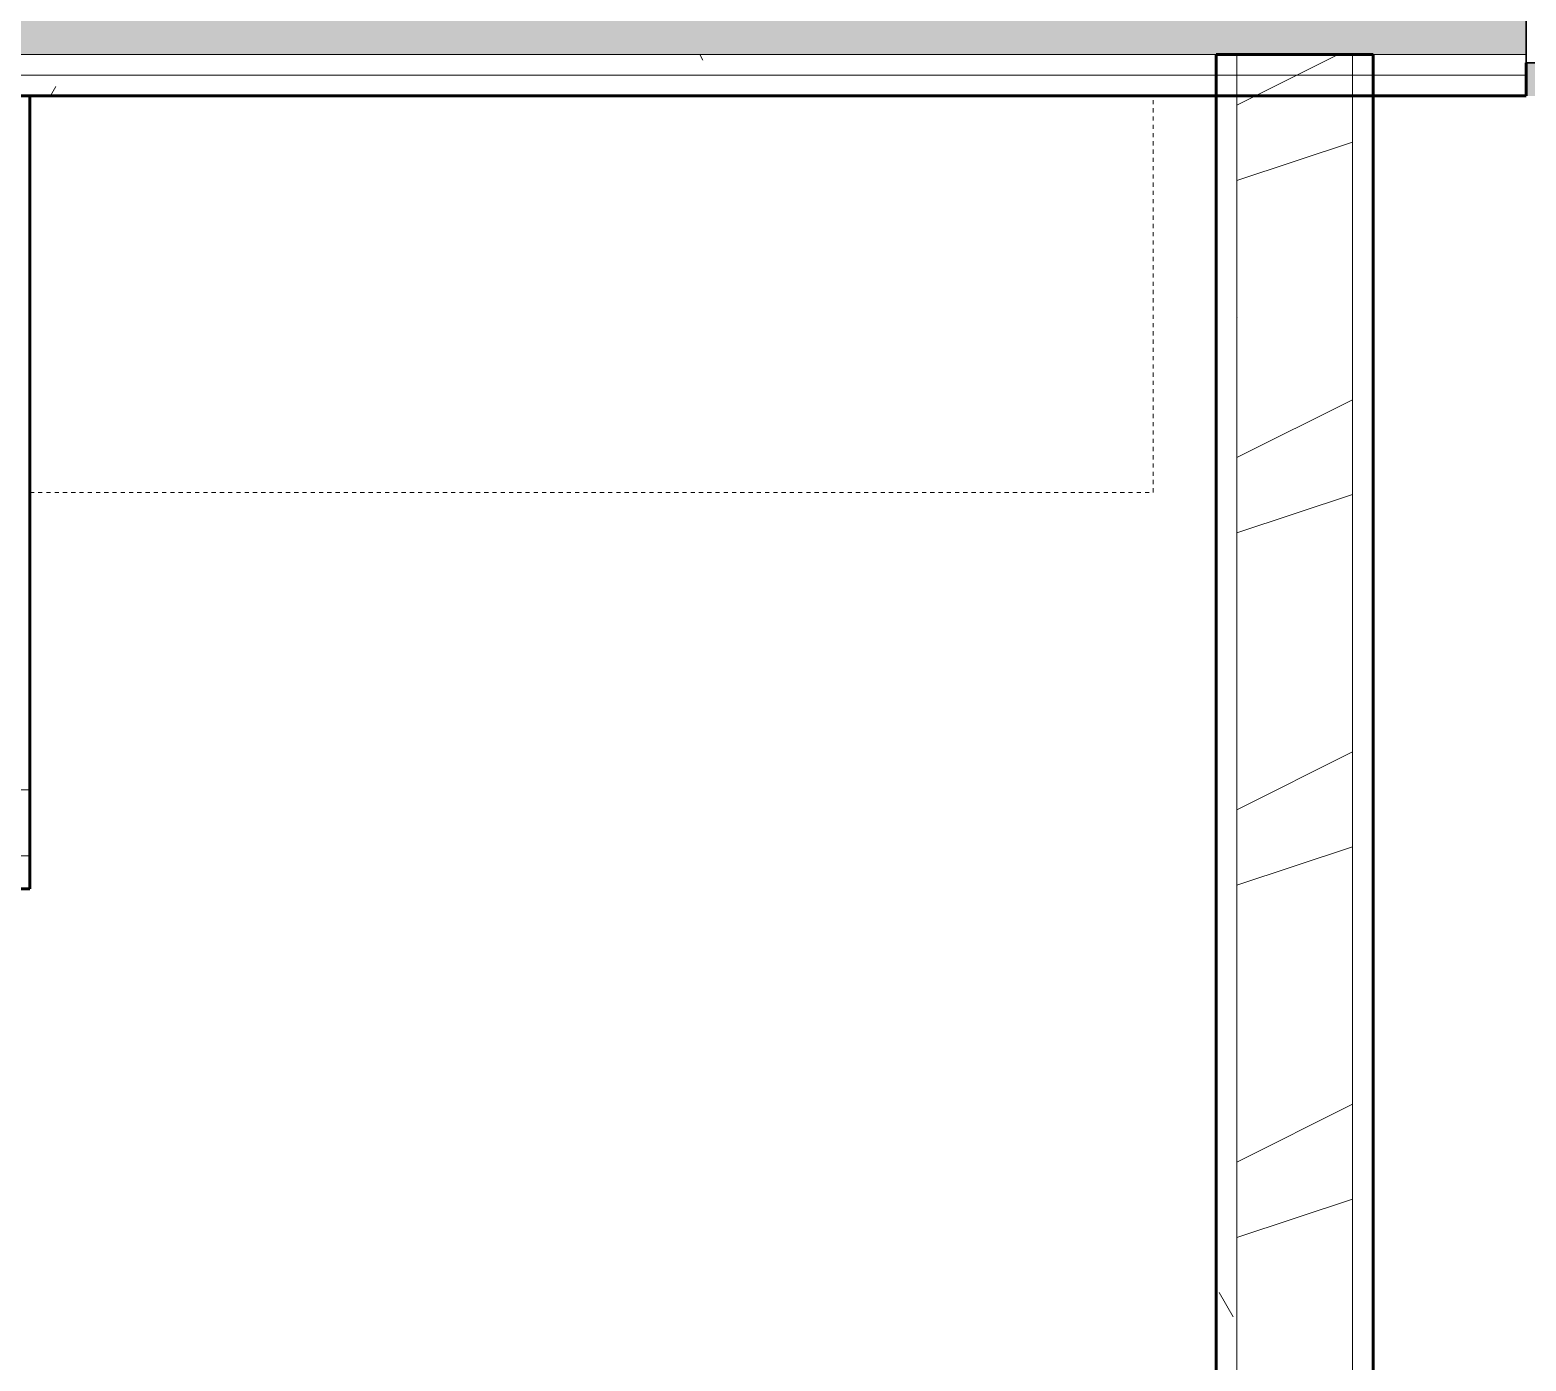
# Model space of a CAD drawing. Header units: inches. Extents: x -4061 to -1937, y 9836 to 11171.
# Drawn here: x -3540.21 to -3494.92, y 10307.3 to 10347.58 of the extents above; entities that cross this region are included whole.
import ezdxf

# ---------------------------------------------------------------- set-up
doc = ezdxf.new("R2010")
doc.units = ezdxf.units.IN
doc.header["$MEASUREMENT"] = 0
doc.linetypes.add('Dash', pattern=[0.25, 0.125, -0.125])
for name, color, linetype, lineweight in [('0-1', 7, 'Continuous', 5), ('0-2', 7, 'Continuous', 9), ('A-DOOR', 31, 'Continuous', 18), ('A-DOOR-6', 31, 'Continuous', 30), ('A-DOOR-7', 31, 'Continuous', 9), ('A-DOOR-FRAM', 31, 'Continuous', 30), ('A-WALL', 113, 'Continuous', 18), ('A-WALL-2', 250, 'Continuous', 60), ('A-WALL-3', 10, 'Continuous', 18), ('A-WALL-PATT-1', 7, 'Continuous', 9), ('A-WALL-PATT-2', 55, 'Continuous', 9), ('A-WALL-PATT-6', 111, 'Continuous', 9), ('I-WALL-1', 2, 'Continuous', 5), ('I-WALL-2', 2, 'Continuous', 60), ('Q-CASE-2', 250, 'Continuous', 60), ('Q-CASE-3', 7, 'Continuous', 9), ('Q-CASE-HDLN-1', 7, 'Dash', 9)]:
    doc.layers.add(name, color=color, linetype=linetype, lineweight=lineweight)
pattern_1 = [(0, (0, -1152), (20.48, 5.12), [0.845, -14.515, 0.845, -14.515, -81.92]), (0, (0, -1152), (20.48, 5.12), [-30.72, 0.845, -29.875, 0.845, -14.515, -35.84]), (0, (0, -1152), (20.48, 5.12), [-76.8, 0.845, -9.395, 0.845, -24.755]), (120, (7.68, -1149.44), (-14.67405, 15.1762003), [0.845, -14.515, 0.845, -14.515, -81.92]), (120, (7.68, -1149.44), (-14.67405, 15.1762003), [-30.72, 0.845, -29.875, 0.845, -14.515, -35.84]), (120, (7.68, -1149.44), (-14.67405, 15.1762003), [-76.8, 0.845, -9.395, 0.845, -24.755]), (240, (10.24, -1139.2), (-5.80595, -20.2962003), [0.845, -14.515, 0.845, -14.515, -81.92]), (240, (10.24, -1139.2), (-5.80595, -20.2962003), [-30.72, 0.845, -29.875, 0.845, -14.515, -35.84]), (240, (10.24, -1139.2), (-5.80595, -20.2962003), [-76.8, 0.845, -9.395, 0.845, -24.755])]

# ---------------------------------------------------------------- blocks, each defined once
blk = doc.blocks.new('OD_CW_Upper Cabinet - OD_CW_Upper Cabinet-1867009-ENLARGED RCP - 1ST FLOOR PLAN - WEST')
at = {"layer": 'Q-CASE-HDLN-1'}
for p, q in [((34.738, 12), (34.738, 24)), ((0.738, 12), (34.738, 12))]:
    blk.add_line(p, q, dxfattribs=at)
blk = doc.blocks.new('OD_CW_Base Cabinet - OD_CW_Base Cabinet-1953906-ENLARGED RCP - 1ST FLOOR PLAN - WEST')
at = {"layer": 'Q-CASE-2'}
for p, q in [((92.011, 24), (0.738, 24)), ((92.011, 0), (92.011, 24)), ((0.738, 0), (92.011, 0))]:
    blk.add_line(p, q, dxfattribs=at)
at = {"layer": 'Q-CASE-3'}
for p, q in [((0.738, 24), (92.011, 24)), ((92.011, 3), (92.011, 24)), ((0.738, 3), (92.011, 3)), ((92.011, 1), (92.011, 3)), ((0.738, 1), (92.011, 1)), ((0.738, 1), (92.011, 1)), ((92.011, 0), (92.011, 1)), ((0.738, 0), (92.011, 0))]:
    blk.add_line(p, q, dxfattribs=at)
blk = doc.blocks.new('CTR - 1st Phase - Unit Layouts_rvt-1-ENLARGED RCP - 1ST FLOOR PLAN - WEST')
at = {"layer": 'A-WALL-PATT-1'}
h = blk.add_hatch(dxfattribs=at)
h.set_pattern_fill('FP_1', color=256, style=0, pattern_type=2)
h.set_pattern_definition(pattern_1)
h.paths.add_polyline_path([(-3504.299, 10265.868), (-3503.674, 10266.493), (-3503.674, 10281.464), (-3504.299, 10281.464), (-3504.299, 10266.493)], flags=0)
h.paths.add_polyline_path([(-3503.674, 10284.964), (-3503.686, 10345.589), (-3504.299, 10345.589), (-3504.299, 10284.964)], flags=0)
h = blk.add_hatch(dxfattribs=at)
h.set_pattern_fill('FP_1', color=256, style=0, pattern_type=2)
h.set_pattern_definition(pattern_1)
h.paths.add_polyline_path([(-3500.174, 10264.16), (-3499.549, 10264.785), (-3499.549, 10345.589), (-3500.174, 10345.589), (-3500.174, 10264.785)], flags=0)
at = {"layer": 'A-WALL-PATT-2'}
h = blk.add_hatch(dxfattribs=at)
h.set_pattern_fill('FP_2', color=256, style=0, pattern_type=2)
h.set_pattern_definition([(216.87, (4.265, -1141.338), (31.9871619, 21.32545714), [5.331, -47.981]), (206.565, (10.662, -1144.536), (-10.662476, -10.6620098), [11.921, -11.921]), (198.435, (10.662, -1149.868), (-21.32449365, -10.6625869), [6.744, -26.974])])
h.paths.add_polyline_path([(-3503.674, 10265.61), (-3500.174, 10269.11), (-3500.174, 10346.839), (-3503.674, 10346.839), (-3503.674, 10265.868)], flags=0)
at = {"layer": 'A-WALL-2'}
for p, q in [((-3504.299, 10285.589), (-3504.299, 10346.839)), ((-3504.299, 10346.839), (-3499.549, 10346.839)), ((-3499.549, 10346.839), (-3499.549, 10270.618))]:
    blk.add_line(p, q, dxfattribs=at)
at = {"layer": 'A-WALL-3'}
for p, q in [((-3503.674, 10346.839), (-3503.674, 10284.964)), ((-3500.174, 10346.839), (-3500.174, 10269.993))]:
    blk.add_line(p, q, dxfattribs=at)
at = {"layer": '0-2'}
for name, p in [('OD_CW_Base Cabinet - OD_CW_Base Cabinet-1953906-ENLARGED RCP - 1ST FLOOR PLAN - WEST', (-3632.217, 10321.589)), ('OD_CW_Upper Cabinet - OD_CW_Upper Cabinet-1867009-ENLARGED RCP - 1ST FLOOR PLAN - WEST', (-3540.944, 10321.589))]:
    blk.add_blockref(name, p, dxfattribs=at)
blk = doc.blocks.new('HOLLOW METAL - UNIT DOOR-1759293-ENLARGED RCP - 1ST FLOOR PLAN - WEST')
at = {"layer": 'A-DOOR-6'}
for p, q in [((18, 38.25), (16.25, 38.25)), ((16.25, 38.25), (16.25, 2.25)), ((18, 2.25), (18, 38.25)), ((16.25, 2.25), (18, 2.25))]:
    blk.add_line(p, q, dxfattribs=at)
at = {"layer": 'A-DOOR-7'}
blk.add_arc((18, 2.25), 36, 90, 180, dxfattribs=at)
at = {"layer": 'A-DOOR-FRAM'}
for p, q in [((-18, 2.25), (-20, 2.25)), ((-20, 2.25), (-20, -3.5)), ((-18, 0.3125), (-18, 2.25)), ((18, 2.25), (18, 0.3125)), ((20, 2.25), (18, 2.25)), ((20, -3.5), (20, 2.25)), ((-17.375, 0.3125), (-18, 0.3125)), ((-17.375, -1.5625), (-17.375, 0.3125)), ((18, 0.3125), (17.375, 0.3125)), ((17.375, 0.3125), (17.375, -1.5625)), ((-18, -3.5), (-18, -1.5625)), ((-18, -1.5625), (-17.375, -1.5625)), ((17.375, -1.5625), (18, -1.5625)), ((18, -1.5625), (18, -3.5)), ((-20, -3.5), (-18, -3.5)), ((18, -3.5), (20, -3.5))]:
    blk.add_line(p, q, dxfattribs=at)

msp = doc.modelspace()

# ---------------------------------------------------------------- hatches: boundary and pattern name
at = {"layer": 'A-WALL-PATT-6'}
h = msp.add_hatch(dxfattribs=at)
h.set_pattern_fill('FP_10', color=256, style=0, pattern_type=2)
h.set_pattern_definition([(161.57, (0.32, -1151.68), (-2.560496185, -0.000537386), [0, -18.214, 2.022, 0]), (18.43, (-0.32, -1151.68), (-2.560496185, 0.000537386), [0, -18.214, 2.022, 0]), (108.43, (0.32, -1151.68), (1.27922091, -6.400876726), [6.07, -14.166]), (71.57, (-0.32, -1151.68), (1.27922091, 6.400876726), [6.07, -14.166])])
h.paths.add_polyline_path([(-3416.649, 10346.839), (-3413.774, 10346.839), (-3413.774, 10350.339), (-3454.924, 10350.339), (-3454.924, 10346.839), (-3421.439, 10346.839)], flags=0)
h.paths.add_polyline_path([(-3764.139, 10346.839), (-3494.924, 10346.839), (-3494.924, 10350.339), (-3822.724, 10350.339), (-3822.724, 10346.839), (-3779.468, 10346.839)], flags=0)
h = msp.add_hatch(dxfattribs=at)
h.set_pattern_fill('FP_1', color=256, style=0, pattern_type=2)
h.set_pattern_definition(pattern_1)
h.paths.add_polyline_path([(-3416.246, 10346.214), (-3413.149, 10346.214), (-3413.774, 10346.839), (-3416.649, 10346.839), (-3416.621, 10346.796)], flags=0)
h.paths.add_polyline_path([(-3454.924, 10346.214), (-3417.274, 10346.214), (-3417.274, 10346.839), (-3454.924, 10346.839), (-3454.924, 10346.589)], flags=0)
h.paths.add_polyline_path([(-3748.81, 10346.214), (-3665.604, 10346.214), (-3665.604, 10346.839), (-3822.724, 10346.839), (-3822.724, 10346.214), (-3764.139, 10346.214)], flags=0)
h.paths.add_polyline_path([(-3595.521, 10346.214), (-3503.674, 10346.214), (-3503.674, 10346.839), (-3662.104, 10346.839), (-3662.104, 10346.214), (-3631.479, 10346.214)], flags=0)
h.paths.add_polyline_path([(-3494.924, 10346.214), (-3494.924, 10346.839), (-3500.174, 10346.829), (-3500.174, 10346.214), (-3495.311, 10346.214)], flags=0)
h = msp.add_hatch(dxfattribs=at)
h.set_pattern_fill('FP_1', color=256, style=0, pattern_type=2)
h.set_pattern_definition(pattern_1)
h.paths.add_polyline_path([(-3454.924, 10345.589), (-3417.274, 10345.589), (-3417.274, 10346.214), (-3454.924, 10346.214)], flags=0)
h.paths.add_polyline_path([(-3413.774, 10345.589), (-3412.524, 10345.589), (-3413.149, 10346.214), (-3416.246, 10346.214), (-3415.842, 10345.589)], flags=0)
h.paths.add_polyline_path([(-3665.604, 10345.589), (-3665.604, 10346.214), (-3822.724, 10346.214), (-3822.724, 10345.589), (-3672.698, 10345.589)], flags=0)
h.paths.add_polyline_path([(-3504.669, 10345.589), (-3503.674, 10345.589), (-3503.674, 10346.214), (-3662.104, 10346.214), (-3662.104, 10345.589), (-3504.79, 10345.589)], flags=0)
h.paths.add_polyline_path([(-3500.174, 10345.589), (-3494.924, 10345.589), (-3494.924, 10346.214), (-3500.174, 10346.204)], flags=0)
at = {"layer": 'I-WALL-1'}
h = msp.add_hatch(color=256, dxfattribs=at)
h.paths.add_polyline_path([(-3459.712, 10345.589), (-3454.924, 10345.589), (-3454.924, 10346.589), (-3456.924, 10346.589), (-3456.924, 10348.527), (-3457.549, 10348.539), (-3457.549, 10350.402), (-3456.924, 10350.402), (-3456.924, 10351.589), (-3492.924, 10351.589), (-3492.924, 10350.402), (-3492.299, 10350.373), (-3492.299, 10348.527), (-3492.924, 10348.527), (-3492.924, 10346.589), (-3491.174, 10346.589), (-3491.174, 10345.589), (-3472.889, 10345.589)], flags=0)
h.paths.add_polyline_path([(-3494.924, 10345.589), (-3492.924, 10345.589), (-3492.924, 10346.589), (-3494.924, 10346.589), (-3494.924, 10346.214)], flags=0)

# ---------------------------------------------------------------- linework, layer by layer
at = {"layer": 'A-WALL'}
for p, q in [((-3822.724, 10346.839), (-3494.924, 10346.839)), ((-3822.724, 10346.214), (-3494.924, 10346.214))]:
    msp.add_line(p, q, dxfattribs=at)
at = {"layer": 'I-WALL-2'}
for p, q in [((-3494.924, 10346.589), (-3494.924, 10345.589)), ((-3494.924, 10345.589), (-3540.206, 10345.589))]:
    msp.add_line(p, q, dxfattribs=at)

# ---------------------------------------------------------------- block references
at = {"layer": '0-1'}
msp.add_blockref('CTR - 1st Phase - Unit Layouts_rvt-1-ENLARGED RCP - 1ST FLOOR PLAN - WEST', (0, 0), dxfattribs=at)
at = {"layer": 'A-DOOR', "rotation": 180}
msp.add_blockref('HOLLOW METAL - UNIT DOOR-1759293-ENLARGED RCP - 1ST FLOOR PLAN - WEST', (-3474.924, 10348.839), dxfattribs=at)

doc.saveas('drawing.dxf')
